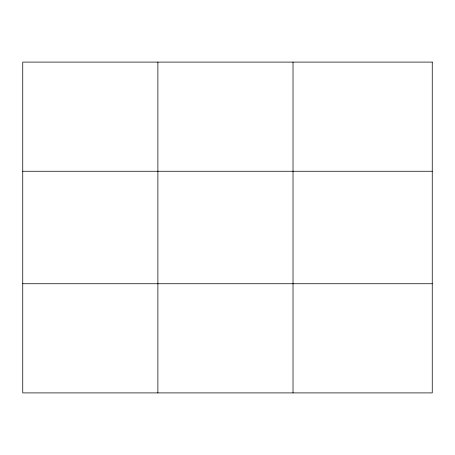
<?xml version="1.0" encoding="UTF-8"?>
<svg xmlns="http://www.w3.org/2000/svg" width="455" height="455" viewBox="0 0 455 455"><rect width="100%" height="100%" fill="white"/><g stroke="black" fill="none" stroke-linecap="round" stroke-linejoin="round"><path stroke-width="0.68" d="M157.885 392.904L157.885 62.096M293.02 392.904L293.02 62.096M22.75 171.262L432.25 171.262M22.75 283.738L432.25 283.738M432.25 62.096L432.25 392.904L22.75 392.904L22.75 62.096L432.25 62.096"/></g></svg>
